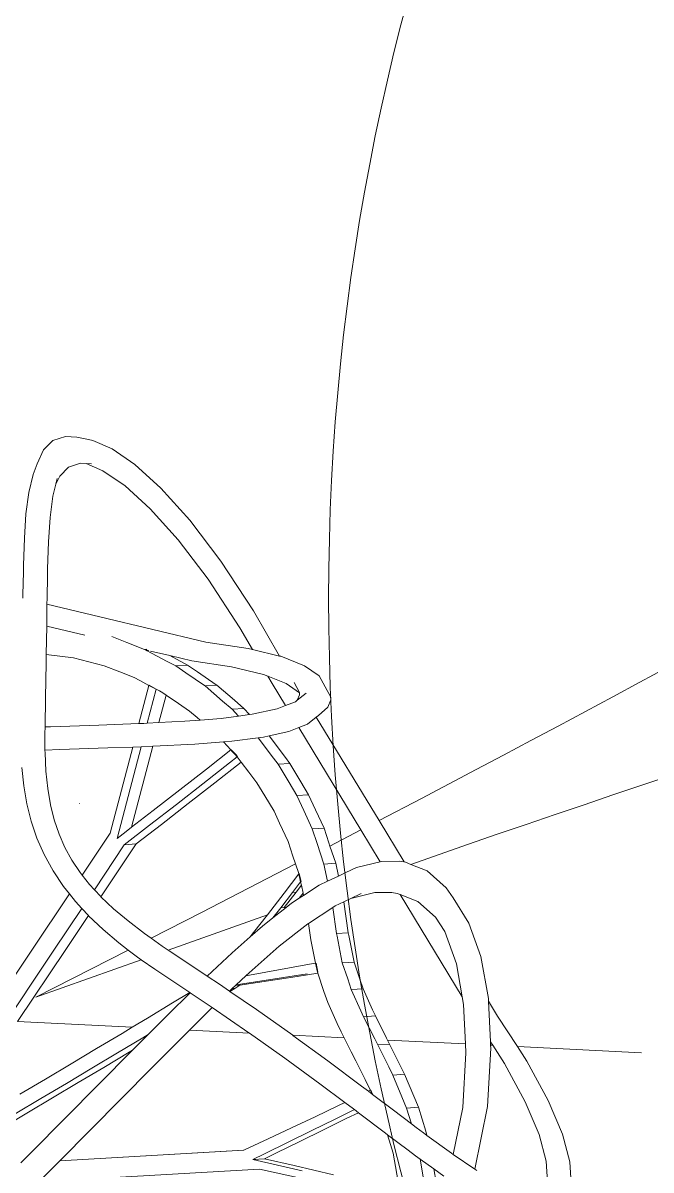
# Model space of a CAD drawing. Header units: millimetres. Extents: x 930469 to 1523124, y -120375 to 411163.
# Drawn here: x 1404410 to 1404958, y 135755 to 136755 of the extents above; entities that cross this region are included whole.
import ezdxf

# ---------------------------------------------------------------- set-up
doc = ezdxf.new("R2010")
doc.units = ezdxf.units.MM
for name, color, linetype, lineweight in [('A-NET THAY', 8, 'Continuous', 0), ('COT VACH', 8, 'Continuous', 0), ('xr', 8, 'Continuous', 0)]:
    doc.layers.add(name, color=color, linetype=linetype, lineweight=lineweight)

# ---------------------------------------------------------------- blocks, each defined once
blk = doc.blocks.new('zzz')
at = {"layer": 'xr', "ltscale": 3}
for p, q in [((1229878.3, 18289.1), (1229862.1, 18272.8)), ((1229900, 18296.2), (1229878.3, 18289.1)), ((1229920.1, 18294.8), (1229900, 18296.2)), ((1229920.1, 18294.8), (1229940.4, 18291)), ((1229947.9, 18289.1), (1229940.4, 18291)), ((1229981.5, 18274.6), (1229947.9, 18289.1)), ((1229862.1, 18272.8), (1229850.7, 18248.6)), ((1230021.3, 18247.3), (1229981.5, 18274.6)), ((1229843.8, 18229.7), (1229850.7, 18248.6)), ((1229905.7, 18242.9), (1229890.1, 18227.3)), ((1229926.5, 18249.8), (1229905.7, 18242.9)), ((1229936.1, 18249.1), (1229926.5, 18249.8)), ((1229936.1, 18249.1), (1229965.4, 18236.4)), ((1229945.8, 18248.5), (1229936.1, 18249.1)), ((1230066.7, 18206.2), (1230021.3, 18247.3)), ((1229843.8, 18229.7), (1229836.2, 18198.6)), ((1229890.1, 18227.3), (1229883.5, 18213.3)), ((1229885.8, 18222.7), (1229883.5, 18213.3)), ((1229965.4, 18236.4), (1230004, 18210)), ((1229836.2, 18198.6), (1229831.4, 18161.5)), ((1229883.5, 18213.3), (1229878.2, 18191.9)), ((1230004, 18210), (1230048, 18170.3)), ((1230117.1, 18150.3), (1230066.7, 18206.2)), ((1229878.2, 18191.9), (1229873.5, 18155.1)), ((1229831.4, 18161.5), (1229828.6, 18119.1)), ((1230048, 18170.3), (1230096.6, 18116.3)), ((1229873.5, 18155.1), (1229870.7, 18112.7)), ((1230171.3, 18079.1), (1230117.1, 18150.3)), ((1229828.6, 18119.1), (1229827.1, 18071.9)), ((1229870.7, 18112.7), (1229869.1, 18065.6)), ((1230096.6, 18116.3), (1230149.1, 18047.3)), ((1230228.2, 17992.2), (1230171.3, 18079.1)), ((1229826.8, 18059.5), (1229826.1, 18020.8)), ((1229827.1, 18071.9), (1229826.8, 18059.5)), ((1229869.1, 18065.6), (1229868.8, 18053.1)), ((1229868.8, 18053.1), (1229868.2, 18014.3)), ((1230149.1, 18047.3), (1230204.4, 17962.9)), ((1229826.1, 18020.8), (1229826, 18014.3)), ((1229868, 18004.2), (1229867.5, 17965.8)), ((1229868.2, 18014.3), (1229868, 18004.2)), ((1229868, 18004.2), (1230144.6, 17937.6)), ((1230273.5, 17913.5), (1230228.2, 17992.2)), ((1229867.5, 17965.8), (1229866.8, 17916.1)), ((1229867.5, 17965.8), (1229934.1, 17949.8)), ((1230204.4, 17962.9), (1230226.2, 17925)), ((1230007.3, 17937.2), (1229981.2, 17947.3)), ((1230038.2, 17925.1), (1230007.3, 17937.2)), ((1230218.6, 17926.8), (1230144.6, 17937.6)), ((1230042, 17925.3), (1230038.2, 17925.1)), ((1230039.4, 17924.4), (1230038.2, 17925.1)), ((1230039.4, 17924.4), (1230039.6, 17924.4)), ((1230039.6, 17924.4), (1230045.3, 17923)), ((1230042.4, 17922.8), (1230039.6, 17924.4)), ((1230076.5, 17904.8), (1230042.4, 17922.8)), ((1230048.5, 17922.2), (1230081.9, 17914.2)), ((1230226.2, 17925), (1230218.6, 17926.8)), ((1230273.5, 17913.5), (1230226.2, 17925)), ((1229866.6, 17901.4), (1229865.6, 17840.9)), ((1229866.8, 17916.1), (1229866.6, 17901.4)), ((1229914.2, 17910.2), (1229866.8, 17916.1)), ((1229967.9, 17896.4), (1229914.2, 17910.2)), ((1230092.5, 17896.3), (1230076.5, 17904.8)), ((1230081.9, 17914.2), (1230120.3, 17904.9)), ((1230113, 17897.6), (1230081.9, 17914.2)), ((1230113, 17897.6), (1230092.5, 17896.3)), ((1230130.4, 17885.7), (1230113, 17897.6)), ((1230120.3, 17904.9), (1230189.7, 17894.9)), ((1230275.7, 17913), (1230273.5, 17913.5)), ((1230316.9, 17896.6), (1230275.7, 17913)), ((1230342.2, 17878.7), (1230316.9, 17896.6)), ((1229995.1, 17885.8), (1229967.9, 17896.4)), ((1230020, 17876), (1229995.1, 17885.8)), ((1230109.9, 17884.4), (1230092.5, 17896.3)), ((1230142.6, 17861.9), (1230109.9, 17884.4)), ((1230163.1, 17863.3), (1230130.4, 17885.7)), ((1230189.7, 17894.9), (1230245.2, 17881.4)), ((1230245.2, 17881.4), (1230253.1, 17878.2)), ((1230253.1, 17878.2), (1230260.5, 17865.4)), ((1230253.1, 17878.2), (1230285, 17865.5)), ((1230353, 17859.6), (1230342.2, 17878.7)), ((1230949, 17893.6), (1230901.6, 17867.9)), ((1230030.1, 17870.7), (1230020, 17876)), ((1230028.3, 17795.8), (1230045.8, 17862.4)), ((1230045.8, 17862.4), (1230030.1, 17870.7)), ((1230045.8, 17862.4), (1230045.9, 17862.6)), ((1230058.3, 17855.8), (1230045.8, 17862.4)), ((1230058.3, 17856), (1230045.9, 17862.6)), ((1230143.5, 17861.3), (1230142.6, 17861.9)), ((1230164, 17862.6), (1230143.5, 17861.3)), ((1230174.1, 17835), (1230143.5, 17861.3)), ((1230164, 17862.6), (1230163.1, 17863.3)), ((1230194.6, 17836.3), (1230164, 17862.6)), ((1230283.7, 17827.2), (1230260.5, 17865.4)), ((1230285, 17865.5), (1230308.2, 17849.2)), ((1230308.2, 17850), (1230298.7, 17867.4)), ((1230362.8, 17841.6), (1230353, 17859.6)), ((1230901.6, 17867.9), (1230854.2, 17842.3)), ((1229865.6, 17840.9), (1229864.7, 17789.9)), ((1230042.8, 17796.4), (1230058.3, 17855.8)), ((1230058.3, 17855.8), (1230058.3, 17856)), ((1230064.2, 17852.7), (1230058.3, 17855.8)), ((1230063.2, 17797.4), (1230075.8, 17845.5)), ((1230069.8, 17849.6), (1230064.2, 17852.7)), ((1230075.8, 17845.5), (1230069.8, 17849.6)), ((1230097.2, 17830.9), (1230075.8, 17845.5)), ((1230300.9, 17833.9), (1230304.3, 17836.6)), ((1230304.3, 17836.6), (1230319.6, 17848.5)), ((1230304.3, 17836.6), (1230308.3, 17846)), ((1230308.2, 17849.2), (1230308.2, 17850)), ((1230308.3, 17846), (1230308.2, 17849.2)), ((1230357.6, 17824.3), (1230362.8, 17837)), ((1230362.8, 17837), (1230362.8, 17841.6)), ((1230854.2, 17842.3), (1230806.7, 17816.8)), ((1230116.7, 17817.6), (1230097.2, 17830.9)), ((1230129.5, 17806.6), (1230116.7, 17817.6)), ((1230190.5, 17820.7), (1230174.1, 17835)), ((1230211.1, 17822.1), (1230190.5, 17820.7)), ((1230201.7, 17808.8), (1230190.5, 17820.7)), ((1230211.1, 17822.1), (1230194.6, 17836.3)), ((1230221.1, 17811.4), (1230211.1, 17822.1)), ((1230225.9, 17812), (1230269.3, 17821.6)), ((1230269.3, 17821.6), (1230283.7, 17827.2)), ((1230283.7, 17827.2), (1230300.9, 17833.9)), ((1230341.2, 17809.7), (1230357.6, 17824.3)), ((1230759.2, 17791.4), (1230806.7, 17816.8)), ((1230042.8, 17796.4), (1230063.2, 17797.4)), ((1230063.2, 17797.4), (1230108.4, 17799.7)), ((1230108.4, 17799.7), (1230135, 17801.9)), ((1230135, 17801.9), (1230129.5, 17806.6)), ((1230135, 17801.9), (1230171.9, 17804.8)), ((1230171.9, 17804.8), (1230201.7, 17808.8)), ((1230201.7, 17808.8), (1230221.1, 17811.4)), ((1230221.1, 17811.4), (1230225.9, 17812)), ((1230322, 17794.7), (1230337.5, 17806.8)), ((1230337.5, 17806.8), (1230341.2, 17809.7)), ((1230337.5, 17806.8), (1230446.8, 17626.8)), ((1229864.7, 17789.9), (1229864.5, 17778.4)), ((1229864.5, 17778.4), (1229864.5, 17749.2)), ((1229864.7, 17789.9), (1229874.2, 17790.3)), ((1229874.2, 17790.3), (1229958.1, 17793.2)), ((1229958.1, 17793.2), (1230028.3, 17795.8)), ((1230028.3, 17795.8), (1230036.7, 17796.1)), ((1230036.7, 17796.1), (1230042.8, 17796.4)), ((1230255.2, 17774.5), (1230289.6, 17782.1)), ((1230289.6, 17782.1), (1230307, 17788.8)), ((1230307, 17788.8), (1230322, 17794.7)), ((1230307, 17788.8), (1230415.3, 17610.4)), ((1230759.2, 17791.4), (1230711.6, 17766.1)), ((1230053.3, 17756.1), (1230125.7, 17759.8)), ((1230125.7, 17759.8), (1230175.5, 17763.8)), ((1230175.5, 17763.8), (1230190.2, 17765)), ((1230188.6, 17749.9), (1230175.5, 17763.8)), ((1230190.2, 17765), (1230236.2, 17771.1)), ((1230236.2, 17771.1), (1230245.3, 17772.3)), ((1230263.1, 17735.4), (1230236.2, 17771.1)), ((1230245.3, 17772.3), (1230255.2, 17774.5)), ((1230283.6, 17736.8), (1230255.2, 17774.5)), ((1230711.6, 17766.1), (1230664, 17740.8)), ((1229864.5, 17749.2), (1229890.1, 17750.3)), ((1229864.5, 17749.2), (1229864.6, 17744.8)), ((1229864.6, 17744.8), (1229866.1, 17712.9)), ((1229890.1, 17750.3), (1229974.3, 17753.2)), ((1229974.3, 17753.2), (1230017.5, 17754.8)), ((1229978, 17605), (1230017.5, 17754.8)), ((1229990.3, 17595.5), (1230032, 17755.3)), ((1230015.6, 17615.1), (1230052.4, 17756.1)), ((1230017.5, 17754.8), (1230032, 17755.3)), ((1230032, 17755.3), (1230052.4, 17756.1)), ((1230052.4, 17756.1), (1230053.3, 17756.1)), ((1230146, 17716.5), (1230188.6, 17749.9)), ((1230186.2, 17727.3), (1230199.7, 17737.9)), ((1230188.6, 17749.9), (1230189, 17750.2)), ((1230191, 17747.3), (1230188.6, 17749.9)), ((1230191.1, 17747.9), (1230189, 17750.2)), ((1230196.6, 17741.3), (1230191, 17747.3)), ((1230196.9, 17741.6), (1230191.1, 17747.9)), ((1230196.6, 17741.3), (1230196.9, 17741.6)), ((1230199.2, 17738.5), (1230196.6, 17741.3)), ((1230199.9, 17738.5), (1230196.9, 17741.6)), ((1230199.7, 17737.9), (1230199.2, 17738.5)), ((1230199.9, 17738.5), (1230199.2, 17738.5)), ((1230199.7, 17737.9), (1230200.2, 17738.2)), ((1230206.7, 17728.6), (1230199.7, 17737.9)), ((1230200.2, 17738.2), (1230199.9, 17738.5)), ((1230291.6, 17726.2), (1230283.6, 17736.8)), ((1230664, 17740.8), (1230616.3, 17715.6)), ((1229824.1, 17719), (1229827.4, 17687.1)), ((1230139.9, 17691), (1230186.2, 17727.3)), ((1230160.5, 17692.4), (1230206.7, 17728.6)), ((1230219.9, 17711.2), (1230206.7, 17728.6)), ((1230271, 17724.8), (1230263.1, 17735.4)), ((1230291.6, 17726.2), (1230271, 17724.8)), ((1230290.2, 17692.9), (1230271, 17724.8)), ((1230310.7, 17694.2), (1230291.6, 17726.2)), ((1229866.1, 17712.9), (1229869.2, 17682.7)), ((1230099.5, 17680.2), (1230146, 17716.5)), ((1230234, 17692.5), (1230219.9, 17711.2)), ((1230520.7, 17665.4), (1230616.3, 17715.6)), ((1230955.3, 17705.2), (1230904.9, 17688.4)), ((1229827.4, 17687.1), (1229832.7, 17656.1)), ((1229869.2, 17682.7), (1229874.1, 17654.3)), ((1230052.9, 17644), (1230099.5, 17680.2)), ((1230093.5, 17654.8), (1230139.9, 17691)), ((1230114, 17656.2), (1230160.5, 17692.4)), ((1230247.6, 17670), (1230234, 17692.5)), ((1230303.6, 17670.4), (1230290.2, 17692.9)), ((1230324.1, 17671.7), (1230310.7, 17694.2)), ((1230904.9, 17688.4), (1230854.5, 17671.4)), ((1229924.4, 17656.3), (1229924.7, 17656.8)), ((1230263.9, 17642.8), (1230247.6, 17670)), ((1230324.1, 17671.7), (1230303.6, 17670.4)), ((1230315.6, 17644.2), (1230303.6, 17670.4)), ((1230336.2, 17645.6), (1230324.1, 17671.7)), ((1230520.7, 17665.4), (1230446.8, 17626.8)), ((1230804.1, 17654.4), (1230854.5, 17671.4)), ((1229832.7, 17656.1), (1229840.2, 17625.9)), ((1229874.1, 17654.3), (1229880.7, 17627.7)), ((1230015.6, 17615.1), (1230052.9, 17644)), ((1230046.8, 17618.6), (1230093.5, 17654.8)), ((1230067.4, 17620), (1230114, 17656.2)), ((1230273.4, 17622.3), (1230263.9, 17642.8)), ((1230330.3, 17612.2), (1230315.6, 17644.2)), ((1230350.9, 17613.6), (1230336.2, 17645.6)), ((1230753.7, 17637.2), (1230703.3, 17620)), ((1230804.1, 17654.4), (1230753.7, 17637.2)), ((1229840.2, 17625.9), (1229850.3, 17596.3)), ((1229880.7, 17627.7), (1229889.1, 17602.8)), ((1230002.8, 17584.5), (1230046.8, 17618.6)), ((1230023.4, 17585.9), (1230067.4, 17620)), ((1230288.3, 17590), (1230273.4, 17622.3)), ((1230446.8, 17626.8), (1230490.6, 17554.5)), ((1230703.3, 17620), (1230652.9, 17602.7)), ((1229889.1, 17602.8), (1229899.3, 17579.5)), ((1229978, 17605), (1229929.2, 17531.7)), ((1229990.3, 17595.5), (1230006.1, 17607.8)), ((1230006.1, 17607.8), (1230015.6, 17615.1)), ((1230350.9, 17613.6), (1230330.3, 17612.2)), ((1230338.8, 17586.7), (1230330.3, 17612.2)), ((1230359.4, 17588.1), (1230350.9, 17613.6)), ((1230415.3, 17610.4), (1230361.3, 17582.3)), ((1230415.3, 17610.4), (1230448.9, 17555)), ((1230652.9, 17602.7), (1230602.6, 17585.3)), ((1229850.3, 17596.3), (1229863, 17567.3)), ((1229899.3, 17579.5), (1229911.4, 17557.5)), ((1229950.6, 17506.2), (1230002.8, 17584.5)), ((1229962.1, 17493.9), (1230023.4, 17585.9)), ((1230023.4, 17585.9), (1230002.8, 17584.5)), ((1230296.8, 17564.8), (1230288.3, 17590)), ((1230350.7, 17550.9), (1230338.8, 17586.7)), ((1230361.3, 17582.3), (1230359.4, 17588.1)), ((1230371.3, 17552.2), (1230361.3, 17582.3)), ((1230502.2, 17550.4), (1230602.6, 17585.3)), ((1229863, 17567.3), (1229878.5, 17539)), ((1229911.4, 17557.5), (1229925.6, 17536.2)), ((1230301.4, 17551.2), (1230296.8, 17564.8)), ((1229878.5, 17539), (1229896.7, 17511.7)), ((1230137.2, 17466.6), (1230301.4, 17551.2)), ((1230306.9, 17534.7), (1230301.4, 17551.2)), ((1230371.3, 17552.2), (1230350.7, 17550.9)), ((1230357.1, 17521), (1230350.7, 17550.9)), ((1230376, 17529.9), (1230371.3, 17552.2)), ((1230388.7, 17535.9), (1230407.4, 17544.7)), ((1230448.9, 17555), (1230407.4, 17544.7)), ((1230451.5, 17555.6), (1230448.9, 17555)), ((1230482.7, 17555.7), (1230451.5, 17555.6)), ((1230490.6, 17554.5), (1230482.7, 17555.7)), ((1230493, 17554.1), (1230490.6, 17554.5)), ((1230502.2, 17550.4), (1230493, 17554.1)), ((1230530.7, 17539.1), (1230502.2, 17550.4)), ((1230564.1, 17509.7), (1230530.7, 17539.1)), ((1229925.6, 17536.2), (1229929.2, 17531.7)), ((1229929.2, 17531.7), (1229942.3, 17515.2)), ((1230281.5, 17500.4), (1230307.1, 17533.6)), ((1230295.9, 17501.4), (1230310.1, 17519.8)), ((1230307.1, 17533.6), (1230306.9, 17534.7)), ((1230307.1, 17533.6), (1230307.8, 17534.4)), ((1230310.1, 17519.8), (1230307.1, 17533.6)), ((1230310.8, 17520.7), (1230307.8, 17534.4)), ((1230310.1, 17519.8), (1230310.8, 17520.7)), ((1230311.4, 17513.8), (1230310.1, 17519.8)), ((1230357.1, 17521), (1230342.5, 17514)), ((1230376, 17529.9), (1230357.1, 17521)), ((1230388.7, 17535.9), (1230376, 17529.9)), ((1229841.4, 17400.7), (1229907.1, 17498.7)), ((1229896.7, 17511.7), (1229907.1, 17498.7)), ((1229907.1, 17498.7), (1229917.5, 17485.5)), ((1229942.3, 17515.2), (1229950.6, 17506.2)), ((1229950.6, 17506.2), (1229961.7, 17494.2)), ((1230252.1, 17462.4), (1230281.5, 17500.4)), ((1230275.4, 17474.8), (1230295.9, 17501.4)), ((1230281.5, 17475.2), (1230302.1, 17501.8)), ((1230295.9, 17501.4), (1230302.1, 17501.8)), ((1230302.1, 17501.8), (1230311.4, 17513.8)), ((1230307.8, 17491.4), (1230314.4, 17500)), ((1230314.4, 17500), (1230311.4, 17513.8)), ((1230315.2, 17496.3), (1230314.4, 17500)), ((1230342.5, 17514), (1230315.2, 17496.3)), ((1230439.3, 17501.2), (1230397.6, 17490.8)), ((1230415.6, 17499.4), (1230397.6, 17490.8)), ((1230469.3, 17501.3), (1230439.3, 17501.2)), ((1230478.5, 17499.8), (1230469.3, 17501.3)), ((1230483.6, 17497.8), (1230478.5, 17499.8)), ((1230514.6, 17485.4), (1230483.6, 17497.8)), ((1230483.6, 17497.8), (1230591.9, 17319.4)), ((1230564.1, 17509.7), (1230575.9, 17491.8)), ((1229917.5, 17485.5), (1229928.7, 17473.4)), ((1229961.7, 17494.2), (1229962.1, 17493.9)), ((1229962.1, 17493.9), (1229984.1, 17473.1)), ((1230294, 17482.5), (1230285, 17475.4)), ((1230307.8, 17491.4), (1230294, 17482.5)), ((1230315.2, 17496.3), (1230307.8, 17491.4)), ((1230370.3, 17477.9), (1230366, 17475.1)), ((1230385.3, 17485), (1230370.3, 17477.9)), ((1230397.6, 17490.8), (1230385.3, 17485)), ((1230393.2, 17431.2), (1230385.3, 17485)), ((1230545.5, 17458.3), (1230514.6, 17485.4)), ((1230603.5, 17448.1), (1230575.9, 17491.8)), ((1229880.1, 17400.5), (1229928.7, 17473.4)), ((1229900.6, 17401.9), (1229940.1, 17461)), ((1229928.7, 17473.4), (1229940.1, 17461)), ((1229940.1, 17461), (1229940.6, 17460.6)), ((1229940.6, 17460.6), (1229965.9, 17436.6)), ((1229984.1, 17473.1), (1230009.4, 17451.8)), ((1230049.7, 17421.6), (1230137.2, 17466.6)), ((1230079.3, 17401), (1230252.1, 17462.4)), ((1230228.2, 17431.7), (1230252.1, 17462.4)), ((1230261.9, 17457.3), (1230243.5, 17442.8)), ((1230285, 17475.4), (1230261.9, 17457.3)), ((1230261.9, 17457.3), (1230275.4, 17474.8)), ((1230281.5, 17475.2), (1230275.4, 17474.8)), ((1230285, 17475.4), (1230281.5, 17475.2)), ((1230366, 17475.1), (1230323.7, 17447.5)), ((1230372.7, 17429.9), (1230366, 17475.1)), ((1230545.5, 17458.3), (1230561.4, 17433.2)), ((1230546.4, 17457.6), (1230545.5, 17458.3)), ((1230009.4, 17451.8), (1230037.7, 17430.1)), ((1230243.5, 17442.8), (1230222.4, 17424.2)), ((1230322.6, 17446.8), (1230272.5, 17407.5)), ((1230323.7, 17447.5), (1230322.6, 17446.8)), ((1230328, 17419), (1230323.7, 17447.5)), ((1230624.5, 17389.7), (1230603.5, 17448.1)), ((1229965.9, 17436.6), (1229993.5, 17413.3)), ((1230037.7, 17430.1), (1230049.7, 17421.6)), ((1230049.7, 17421.6), (1230069, 17407.9)), ((1230222.4, 17424.2), (1230190.8, 17396.4)), ((1230222.4, 17424.2), (1230228.2, 17431.7)), ((1230331.5, 17401.4), (1230328, 17419)), ((1230393.2, 17431.2), (1230372.7, 17429.9)), ((1230373.6, 17425.1), (1230372.7, 17429.9)), ((1230382.7, 17378.8), (1230373.6, 17425.1)), ((1230394.2, 17426.4), (1230393.2, 17431.2)), ((1230403.3, 17380.1), (1230394.2, 17426.4)), ((1230561.4, 17433.2), (1230581.7, 17376.7)), ((1229841.4, 17400.7), (1229759.9, 17279.3)), ((1229760.2, 17221.8), (1229880.1, 17400.5)), ((1229900.6, 17401.9), (1229816.6, 17276.4)), ((1229848.7, 17318.6), (1230009.6, 17401)), ((1229993.5, 17413.3), (1230009.6, 17401)), ((1230009.6, 17401), (1230023.5, 17390.4)), ((1230069, 17407.9), (1230079.3, 17401)), ((1230079.3, 17401), (1230103.3, 17385)), ((1230272.5, 17407.5), (1230220.2, 17361.4)), ((1230336.2, 17378.1), (1230331.5, 17401.4)), ((1230032.3, 17384.2), (1229848.7, 17318.6)), ((1230023.5, 17390.4), (1230032.3, 17384.2)), ((1230032.3, 17384.2), (1230055.9, 17367.5)), ((1230103.3, 17385), (1230147.5, 17355.5)), ((1230190.8, 17396.4), (1230147.5, 17355.5)), ((1230325.5, 17376.1), (1230336.2, 17378.1)), ((1230339.3, 17362.6), (1230336.2, 17378.1)), ((1230340.1, 17362.6), (1230337, 17378.2)), ((1230403.3, 17380.1), (1230382.7, 17378.8)), ((1230392.3, 17350.7), (1230382.7, 17378.8)), ((1230412.8, 17352), (1230403.3, 17380.1)), ((1230581.7, 17376.7), (1230591.9, 17319.4)), ((1230637.5, 17316.8), (1230624.5, 17389.7)), ((1230055.9, 17367.5), (1230090.6, 17344.2)), ((1230321.6, 17359.4), (1230198, 17340.4)), ((1230325.5, 17376.1), (1230214.7, 17356.2)), ((1230220.2, 17361.4), (1230214.7, 17356.2)), ((1230304.1, 17354.9), (1230340, 17360.4)), ((1230339.4, 17362.2), (1230339.3, 17362.6)), ((1230340.1, 17362.6), (1230339.3, 17362.6)), ((1230340, 17360.4), (1230339.4, 17362.2)), ((1230350.8, 17328.9), (1230340, 17360.4)), ((1230340.2, 17362.3), (1230340.1, 17362.6)), ((1230090.6, 17344.2), (1230116.8, 17326.8)), ((1230147.5, 17355.5), (1230168.7, 17341.5)), ((1230168.7, 17341.5), (1230186.3, 17329.4)), ((1230196.6, 17339.1), (1230191, 17333.8)), ((1230195.3, 17334.1), (1230204.4, 17339.6)), ((1230198, 17340.4), (1230196.6, 17339.1)), ((1230204.4, 17339.6), (1230196.6, 17339.1)), ((1230214.7, 17356.2), (1230198, 17340.4)), ((1230304.1, 17354.9), (1230204.4, 17339.6)), ((1230398.5, 17332), (1230392.3, 17350.7)), ((1230419.1, 17333.4), (1230412.8, 17352)), ((1230117.4, 17326.4), (1230079.7, 17289.3)), ((1230087, 17308.7), (1230116.8, 17326.8)), ((1230116.8, 17326.8), (1230117.4, 17326.4)), ((1230117.4, 17326.4), (1230155.8, 17300.9)), ((1230191, 17333.8), (1230186.3, 17329.4)), ((1230186.3, 17329.4), (1230186.9, 17328.9)), ((1230186.9, 17328.9), (1230195.3, 17334.1)), ((1230186.9, 17328.9), (1230233.3, 17297.1)), ((1230195.3, 17334.1), (1230191, 17333.8)), ((1230357.4, 17309.4), (1230350.8, 17328.9)), ((1230419.1, 17333.4), (1230398.5, 17332)), ((1230415.2, 17295.2), (1230398.5, 17332)), ((1230435.7, 17296.5), (1230419.1, 17333.4)), ((1230591.9, 17319.4), (1230594.3, 17306.2)), ((1230637.7, 17312.1), (1230637.5, 17316.8)), ((1230043, 17282.2), (1230087, 17308.7)), ((1230156.2, 17300.6), (1230116.4, 17261.4)), ((1230155.8, 17300.9), (1230156.2, 17300.6)), ((1230156.2, 17300.6), (1230220, 17256.8)), ((1230233.3, 17297.1), (1230296.4, 17252.4)), ((1230373.9, 17273.2), (1230357.4, 17309.4)), ((1230594.3, 17306.2), (1230597.4, 17237.3)), ((1230653.5, 17286), (1230637.7, 17312.1)), ((1230641, 17241), (1230637.7, 17312.1)), ((1230016.6, 17266.4), (1230043, 17282.2)), ((1230079.7, 17289.3), (1230065.3, 17274.9)), ((1230419.8, 17284.8), (1230415.2, 17295.2)), ((1230440.4, 17286.2), (1230419.8, 17284.8)), ((1230439.4, 17246.1), (1230419.8, 17284.8)), ((1230440.4, 17286.2), (1230435.7, 17296.5)), ((1230460, 17247.4), (1230440.4, 17286.2)), ((1230688, 17232.8), (1230653.5, 17286)), ((1230016.6, 17266.4), (1229816.6, 17276.4)), ((1229998.8, 17255.7), (1230016.6, 17266.4)), ((1230065.3, 17274.9), (1230044.2, 17253.7)), ((1230116.4, 17261.4), (1230109.2, 17254.4)), ((1230220.9, 17256.2), (1230116.4, 17261.4)), ((1230220, 17256.8), (1230220.9, 17256.2)), ((1230380.6, 17258.4), (1230373.9, 17273.2)), ((1230385.9, 17247.9), (1230380.6, 17258.4)), ((1229954.5, 17229.2), (1229998.8, 17255.7)), ((1229990.7, 17221.6), (1230034.9, 17248.1)), ((1230044.2, 17253.7), (1230021.6, 17231)), ((1230034.9, 17248.1), (1230044.2, 17253.7)), ((1230094.8, 17240), (1230050.9, 17195.9)), ((1230109.2, 17254.4), (1230094.8, 17240)), ((1230220.9, 17256.2), (1230282.8, 17212.3)), ((1230385.9, 17247.9), (1230296.4, 17252.4)), ((1230296.4, 17252.4), (1230296.5, 17252.3)), ((1230296.5, 17252.3), (1230357.7, 17207.6)), ((1230398.2, 17223.8), (1230385.9, 17247.9)), ((1230444.7, 17235.6), (1230439.4, 17246.1)), ((1230465.3, 17236.9), (1230444.7, 17235.6)), ((1230461.7, 17244.1), (1230460, 17247.4)), ((1230597.4, 17237.3), (1230461.7, 17244.1)), ((1230465.3, 17236.9), (1230461.7, 17244.1)), ((1230484.2, 17198.8), (1230465.3, 17236.9)), ((1230597.4, 17237.3), (1230598.1, 17222)), ((1230641, 17241), (1230644.9, 17235)), ((1230641.2, 17235.1), (1230641, 17241)), ((1229840.5, 17048.2), (1230017, 17226.4)), ((1229910, 17202.7), (1229954.5, 17229.2)), ((1229946.4, 17195.1), (1229990.7, 17221.6)), ((1229967, 17196.4), (1230011.3, 17222.9)), ((1230011.3, 17222.9), (1230017, 17226.4)), ((1230021.6, 17231), (1230017, 17226.4)), ((1230406.2, 17208.1), (1230398.2, 17223.8)), ((1230463.6, 17197.5), (1230444.7, 17235.6)), ((1230598.1, 17222), (1230592.6, 17126.7)), ((1230635.6, 17128.5), (1230641.5, 17230.1)), ((1230644.9, 17235), (1230641.2, 17235.1)), ((1230641.5, 17230.1), (1230641.2, 17235.1)), ((1230644.9, 17235), (1230665.6, 17203)), ((1230904.5, 17221.9), (1230688, 17232.8)), ((1230704.5, 17207.5), (1230688, 17232.8)), ((1229865.4, 17176.2), (1229910, 17202.7)), ((1230282.8, 17212.3), (1230343.8, 17167.8)), ((1230357.7, 17207.6), (1230416.4, 17163.7)), ((1230422.6, 17175.1), (1230406.2, 17208.1)), ((1230470.7, 17183), (1230463.6, 17197.5)), ((1230491.2, 17184.4), (1230484.2, 17198.8)), ((1230665.6, 17203), (1230701.8, 17136.5)), ((1230741.8, 17139), (1230704.5, 17207.5)), ((1229890.3, 17033.8), (1230050.9, 17195.9)), ((1229901.9, 17168.6), (1229946.4, 17195.1)), ((1229922.5, 17169.9), (1229967, 17196.4)), ((1230491.2, 17184.4), (1230470.7, 17183)), ((1230486.7, 17145.1), (1230470.7, 17183)), ((1230507.2, 17146.5), (1230491.2, 17184.4)), ((1229820.6, 17149.7), (1229865.4, 17176.2)), ((1229857.3, 17142.1), (1229901.9, 17168.6)), ((1229877.8, 17143.4), (1229922.5, 17169.9)), ((1230343.8, 17167.8), (1230387.3, 17135.2)), ((1230416.4, 17163.7), (1230428.2, 17154.8)), ((1230431.6, 17157.1), (1230422.6, 17175.1)), ((1230431.8, 17156.5), (1230431.6, 17157.1)), ((1230435.4, 17149.7), (1230432.4, 17156.8)), ((1229812.5, 17115.5), (1229857.3, 17142.1)), ((1229833, 17116.9), (1229877.8, 17143.4)), ((1230431.8, 17156.5), (1230428.2, 17154.8)), ((1230428.2, 17154.8), (1230434.6, 17150)), ((1230434.6, 17150), (1230431.8, 17156.5)), ((1230434.6, 17150), (1230435.1, 17149.6)), ((1230435.1, 17149.6), (1230435.4, 17149.7)), ((1230435.1, 17149.6), (1230435.7, 17149.2)), ((1230435.7, 17149.2), (1230435.4, 17149.7)), ((1230435.7, 17149.2), (1230472.2, 17121.6)), ((1230494.9, 17125.6), (1230486.7, 17145.1)), ((1230515.4, 17127), (1230507.2, 17146.5)), ((1230766.5, 17080.2), (1230741.8, 17139)), ((1229774.2, 17082.2), (1229833, 17116.9)), ((1230335.3, 17110.5), (1230376, 17129.8)), ((1230370.4, 17106.3), (1230403.8, 17122.9)), ((1230376, 17129.8), (1230387.3, 17135.2)), ((1230387.3, 17135.2), (1230402.3, 17124)), ((1230390.9, 17107.7), (1230410.9, 17117.5)), ((1230402.3, 17124), (1230403.8, 17122.9)), ((1230403.8, 17122.9), (1230410.9, 17117.5)), ((1230410.9, 17117.5), (1230458.1, 17081.8)), ((1230472.2, 17121.6), (1230503.2, 17098.2)), ((1230515.4, 17127), (1230494.9, 17125.6)), ((1230503.2, 17098.2), (1230494.9, 17125.6)), ((1230528.1, 17085.4), (1230515.4, 17127)), ((1230576.3, 17044.7), (1230592.6, 17126.7)), ((1230635.6, 17128.5), (1230613.9, 17019.3)), ((1230701.8, 17136.5), (1230725.8, 17079.5)), ((1230294.4, 17091.2), (1230335.3, 17110.5)), ((1230329.5, 17086.2), (1230370.4, 17106.3)), ((1230350.1, 17087.5), (1230390.9, 17107.7)), ((1230503.2, 17098.2), (1230511.8, 17091.7)), ((1230253.4, 17071.9), (1230294.4, 17091.2)), ((1230288.5, 17066.1), (1230329.5, 17086.2)), ((1230309, 17067.4), (1230350.1, 17087.5)), ((1230458.1, 17081.8), (1230461.8, 17079)), ((1230467, 17062), (1230461.8, 17079)), ((1230461.8, 17079), (1230497.8, 17051.9)), ((1230511.8, 17091.7), (1230524.5, 17082.2)), ((1230524.5, 17082.2), (1230530.3, 17078)), ((1230530.3, 17078), (1230528.1, 17085.4)), ((1230530.3, 17078), (1230573.1, 17046.9)), ((1230725.8, 17079.5), (1230738.3, 17032.7)), ((1230779.5, 17031.7), (1230766.5, 17080.2)), ((1230212.2, 17052.6), (1230253.4, 17071.9)), ((1230247.2, 17046), (1230288.5, 17066.1)), ((1230267.8, 17047.3), (1230309, 17067.4)), ((1230471.5, 17047.1), (1230467, 17062)), ((1229840.5, 17048.2), (1229822.4, 17030)), ((1229890.1, 17033.6), (1230210.6, 17051.9)), ((1229890.3, 17033.8), (1230211, 17052)), ((1230210.6, 17051.9), (1230211, 17052)), ((1230211, 17052), (1230212.2, 17052.6)), ((1230226.6, 17036), (1230247.2, 17046)), ((1230247.2, 17037.3), (1230226.6, 17036)), ((1230247.2, 17037.3), (1230267.8, 17047.3)), ((1230299.1, 17025.3), (1230247.2, 17037.3)), ((1230481.9, 16987.3), (1230471.5, 17047.1)), ((1230497.8, 17051.9), (1230510.6, 17042.3)), ((1230510.6, 17042.3), (1230518.4, 17036.7)), ((1230573.1, 17046.9), (1230576.3, 17044.7)), ((1230576.3, 17044.7), (1230613.9, 17019.3)), ((1229890.1, 17033.6), (1229853.8, 16997)), ((1230238.6, 17019), (1229853.8, 16997)), ((1229890.3, 17033.8), (1229890.1, 17033.6)), ((1230312.9, 17016), (1230226.6, 17036)), ((1230309.9, 17003.4), (1230238.6, 17019)), ((1230367.6, 17009.4), (1230299.1, 17025.3)), ((1230518.4, 17036.7), (1230542.2, 17019.4)), ((1230525.6, 16995), (1230518.4, 17036.7)), ((1230542.2, 17019.4), (1230559.5, 17006.8)), ((1230542.2, 17019.4), (1230546.1, 16996.3)), ((1230613.9, 17019.3), (1230617.5, 17016.9)), ((1230738.3, 17032.7), (1230740.4, 16997.2)), ((1230781.7, 16994.3), (1230779.5, 17031.7))]:
    blk.add_line(p, q, dxfattribs=at)
blk = doc.blocks.new('frefegthmm')
at = {"layer": 'A-NET THAY', "ltscale": 3}
blk.add_circle((1591960.11, 518898.48), 2000, dxfattribs=at)
at = {"layer": 'A-NET THAY', "xscale": 0.5, "yscale": 0.5, "zscale": 0.5, "rotation": 90}
blk.add_blockref('zzz', (1600967.07, -98280.98), dxfattribs=at)

msp = doc.modelspace()

# ---------------------------------------------------------------- block references
at = {"layer": 'COT VACH', "rotation": 269.9999999999985}
msp.add_blockref('frefegthmm', (887778.35, 1728213.12), dxfattribs=at)

doc.saveas('drawing.dxf')
